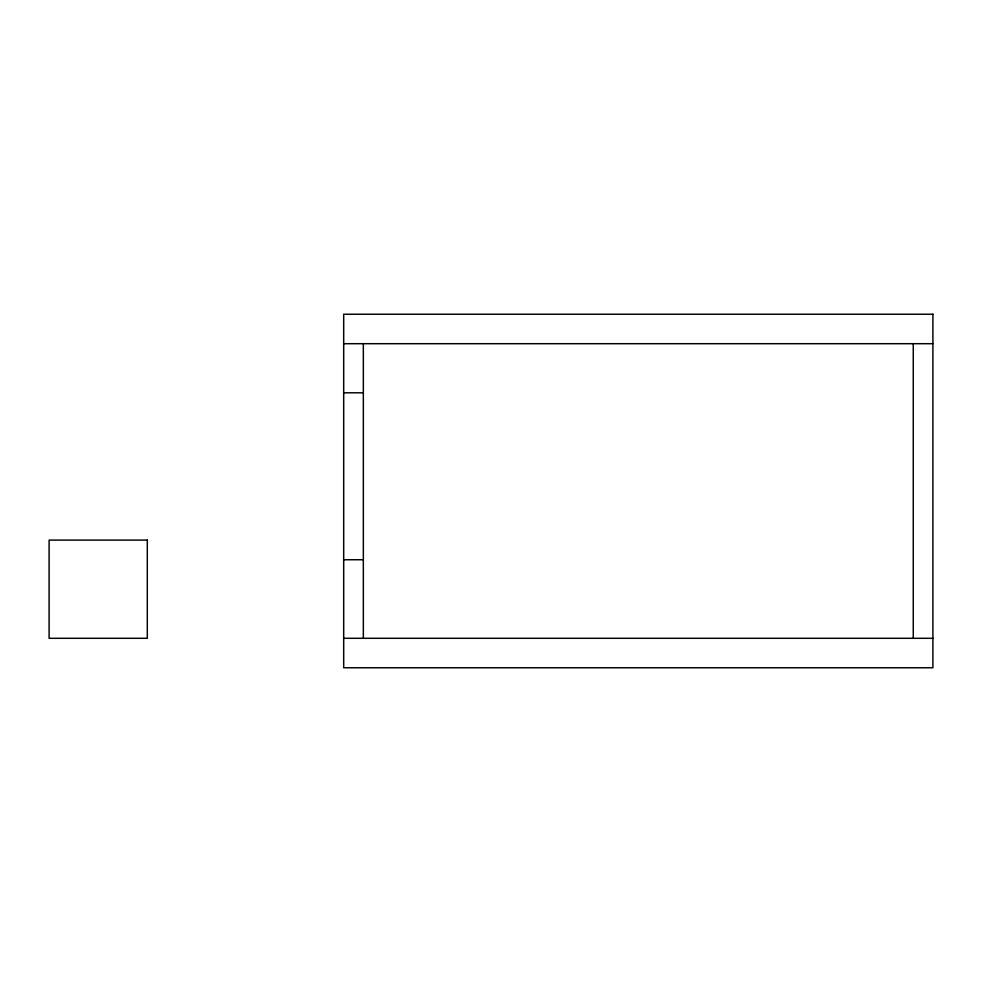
<?xml version="1.0" encoding="UTF-8"?>
<svg xmlns="http://www.w3.org/2000/svg" width="982" height="982" viewBox="0 0 982 982"><rect width="100%" height="100%" fill="white"/><g stroke="black" fill="none" stroke-linecap="round" stroke-linejoin="round"><path stroke-width="1.47" d="M343.7 343.7L932.9 343.7M343.7 392.8L363.34 392.8M343.7 559.74L363.34 559.74M343.7 638.3L932.9 638.3M913.26 343.7L913.26 638.3M363.34 343.7L363.34 638.3M932.9 314.24L343.7 314.24L343.7 667.76L932.9 667.76L932.9 314.24M147.3 540.1L49.1 540.1L49.1 638.3L147.3 638.3L147.3 540.1"/></g></svg>
